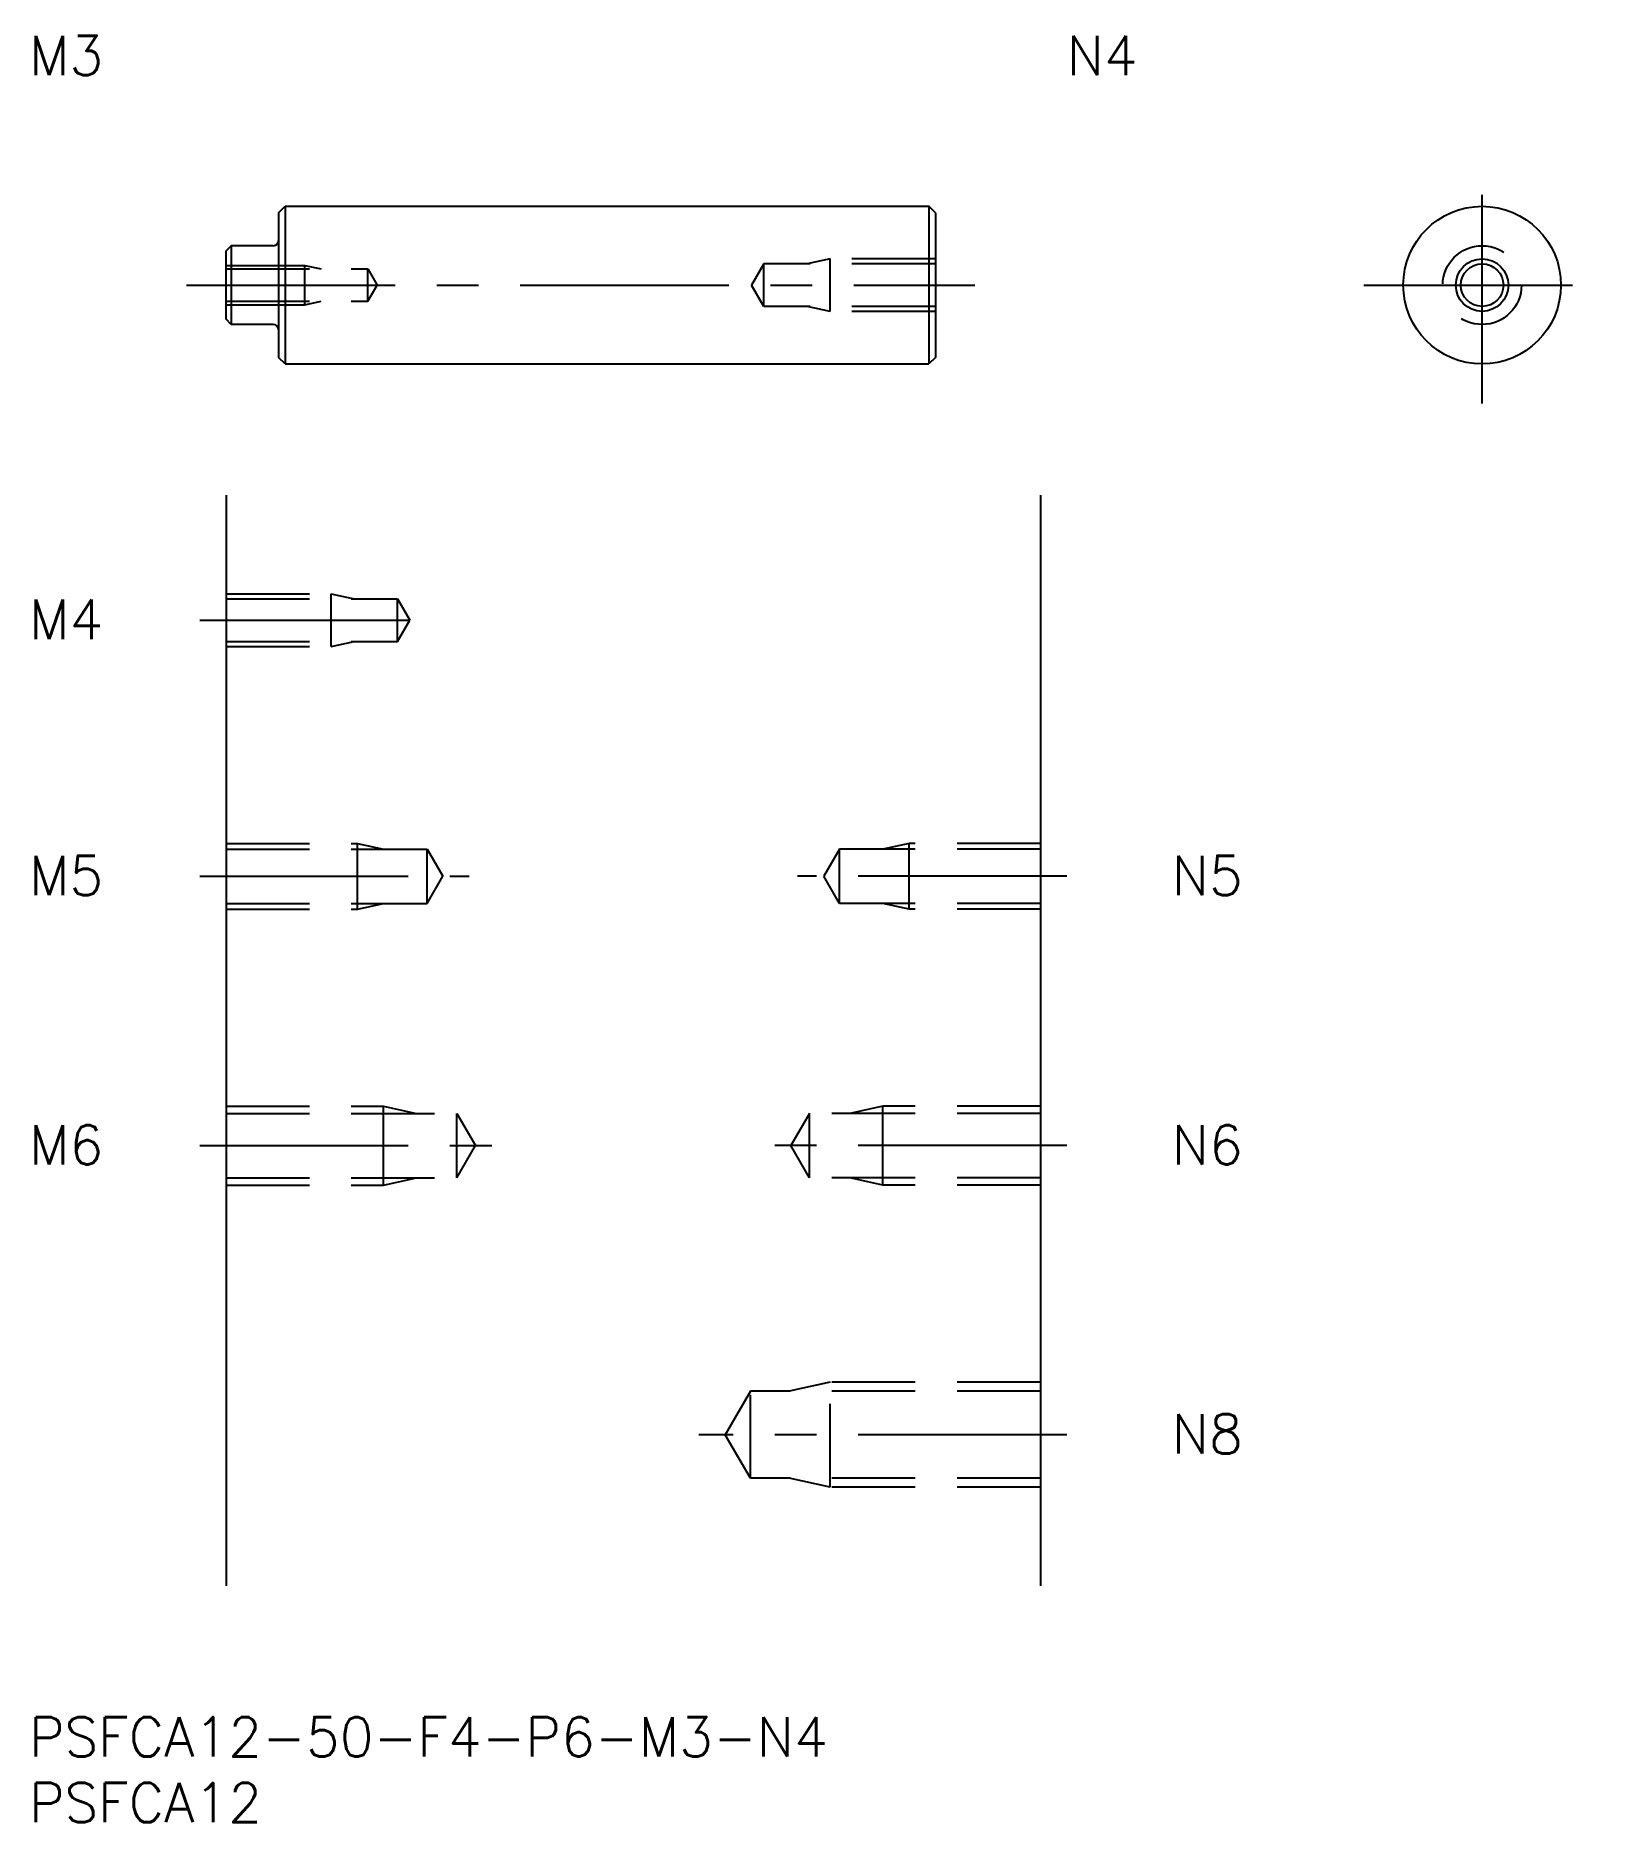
# Model space of a CAD drawing. Extents: x 1 to 120, y -8 to 128.
import ezdxf

# ---------------------------------------------------------------- set-up
doc = ezdxf.new("R2010")
doc.units = 0
doc.header["$LTSCALE"] = 0.5
doc.linetypes.add('CENTER', pattern=[50.8, 31.75, -6.35, 6.35, -6.35])
doc.linetypes.add('DASHED', pattern=[19.05, 12.7, -6.35])
for name, color, linetype in [('MSM_CENTER', 1, 'CENTER'), ('MSM_CONTINUOUS', 7, 'CONTINUOUS'), ('MSM_DASHED', 4, 'DASHED'), ('MSM_NARROW', 5, 'CONTINUOUS'), ('MSM_PART_NUMBER', 7, 'CONTINUOUS')]:
    doc.layers.add(name, color=color, linetype=linetype)
doc.styles.get("Standard").update_dxf_attribs({"font": 'txt.shx', "height": 3, "bigfont": 'bigfont.shx'})

# ---------------------------------------------------------------- blocks, each defined once
blk = doc.blocks.new('*U4')
at = {"layer": 'MSM_PART_NUMBER'}
blk.add_text('PSFCA12-50-F4-P6-M3-N4', height=3, dxfattribs=at).set_placement((0, -3))
blk = doc.blocks.new('*U5')
at = {"layer": 'MSM_PART_NUMBER'}
blk.add_text('PSFCA12', height=3, dxfattribs=at).set_placement((0, -8))
blk = doc.blocks.new('*U6')
at = {"layer": 'MSM_PART_NUMBER'}
blk.add_text('M6', height=3, dxfattribs=at).set_placement((0, 42.06))
blk = doc.blocks.new('*U7')
at = {"layer": 'MSM_PART_NUMBER'}
blk.add_text('M5', height=3, dxfattribs=at).set_placement((0, 62.56))
blk = doc.blocks.new('*U8')
at = {"layer": 'MSM_PART_NUMBER'}
blk.add_text('M4', height=3, dxfattribs=at).set_placement((0, 82.06))
blk = doc.blocks.new('*U9')
at = {"layer": 'MSM_PART_NUMBER'}
blk.add_text('M3', height=3, dxfattribs=at).set_placement((0, 124.98))
blk = doc.blocks.new('*U10')
at = {"layer": 'MSM_PART_NUMBER'}
blk.add_text('N8', height=3, dxfattribs=at).set_placement((87, 20.06))
blk = doc.blocks.new('*U11')
at = {"layer": 'MSM_PART_NUMBER'}
blk.add_text('N6', height=3, dxfattribs=at).set_placement((87, 42.06))
blk = doc.blocks.new('*U12')
at = {"layer": 'MSM_PART_NUMBER'}
blk.add_text('N5', height=3, dxfattribs=at).set_placement((87, 62.56))
blk = doc.blocks.new('*U13')
at = {"layer": 'MSM_PART_NUMBER'}
blk.add_text('N4', height=3, dxfattribs=at).set_placement((79, 124.98))

msp = doc.modelspace()

# ---------------------------------------------------------------- linework, layer by layer
at = {"layer": 'MSM_CENTER'}
for p, q in [((110.62, 100), (110.62, 118)), ((12, 109), (72, 109)), ((101.62, 109), (119.62, 109)), ((13, 83.5), (31, 83.5)), ((13, 64), (33.5, 64)), ((79, 64), (58.5, 64)), ((13, 43.5), (36, 43.5)), ((79, 43.5), (56, 43.5)), ((79, 21.5), (51, 21.5))]:
    msp.add_line(p, q, dxfattribs=at)
at = {"layer": 'MSM_CONTINUOUS'}
for p, q in [((19, 114.5), (19.5, 115)), ((19, 114.5), (19, 103.5)), ((19.5, 115), (19.5, 103)), ((19.5, 115), (68.5, 115)), ((68.5, 115), (68.5, 103)), ((69, 114.5), (68.5, 115)), ((69, 114.5), (69, 103.5)), ((15.4, 112), (15, 111.6)), ((15, 106.4), (15, 111.6)), ((18.6, 112), (15.4, 112)), ((15.4, 112), (15.4, 106)), ((15.4, 106), (15, 106.4)), ((18.6, 106), (15.4, 106)), ((19.5, 103), (19, 103.5)), ((69, 103.5), (68.5, 103)), ((19.5, 103), (68.5, 103)), ((15, 93), (15, 10)), ((77, 93), (77, 10))]:
    msp.add_line(p, q, dxfattribs=at)
for radius in [6, 1.62]:
    msp.add_circle((110.62, 109), radius, dxfattribs=at)
for centre, start, end in [((18.6, 112.4), 270, 0), ((18.6, 105.6), 0, 90)]:
    msp.add_arc(centre, 0.4, start, end, dxfattribs=at)
at = {"layer": 'MSM_DASHED'}
for p, q in [((15, 110.5), (21, 110.5)), ((15, 110.23), (25.79, 110.23)), ((21, 110.5), (22.25, 110.23)), ((21, 107.5), (21, 110.5)), ((25.79, 107.77), (25.79, 110.23)), ((25.79, 110.23), (26.5, 109)), ((55.94, 110.62), (55, 109)), ((69, 110.62), (55.94, 110.62)), ((55.94, 107.38), (55.94, 110.62)), ((61, 111), (59.25, 110.62)), ((69, 111), (61, 111)), ((61, 107), (61, 111)), ((25.79, 107.77), (26.5, 109)), ((55.94, 107.38), (55, 109)), ((15, 107.77), (25.79, 107.77)), ((15, 107.5), (21, 107.5)), ((21, 107.5), (22.25, 107.77)), ((69, 107.38), (55.94, 107.38)), ((61, 107), (59.25, 107.38)), ((69, 107), (61, 107)), ((15, 85.5), (23, 85.5)), ((15, 85.12), (28.06, 85.12)), ((23, 81.5), (23, 85.5)), ((23, 85.5), (24.75, 85.12)), ((28.06, 81.88), (28.06, 85.12)), ((28.06, 85.12), (29, 83.5)), ((28.06, 81.88), (29, 83.5)), ((15, 81.88), (28.06, 81.88)), ((23, 81.5), (24.75, 81.88)), ((15, 81.5), (23, 81.5)), ((15, 66.5), (25, 66.5)), ((15, 66.07), (30.31, 66.07)), ((25, 61.5), (25, 66.5)), ((25, 66.5), (27, 66.07)), ((30.31, 61.93), (30.31, 66.07)), ((30.31, 66.07), (31.5, 64)), ((61.69, 66.07), (60.5, 64)), ((77, 66.07), (61.69, 66.07)), ((61.69, 61.93), (61.69, 66.07)), ((67, 66.5), (65, 66.07)), ((77, 66.5), (67, 66.5)), ((67, 61.5), (67, 66.5)), ((30.31, 61.93), (31.5, 64)), ((61.69, 61.93), (60.5, 64)), ((15, 61.93), (30.31, 61.93)), ((15, 61.5), (25, 61.5)), ((25, 61.5), (27, 61.93)), ((77, 61.93), (61.69, 61.93)), ((67, 61.5), (65, 61.93)), ((77, 61.5), (67, 61.5)), ((15, 46.5), (27, 46.5)), ((27, 40.5), (27, 46.5)), ((27, 46.5), (29.5, 45.96)), ((65, 46.5), (62.5, 45.96)), ((77, 46.5), (65, 46.5)), ((65, 40.5), (65, 46.5)), ((15, 45.96), (32.58, 45.96)), ((32.58, 41.04), (32.58, 45.96)), ((32.58, 45.96), (34, 43.5)), ((59.42, 45.96), (58, 43.5)), ((77, 45.96), (59.42, 45.96)), ((59.42, 41.04), (59.42, 45.96)), ((32.58, 41.04), (34, 43.5)), ((59.42, 41.04), (58, 43.5)), ((15, 41.04), (32.58, 41.04)), ((27, 40.5), (29.5, 41.04)), ((77, 41.04), (59.42, 41.04)), ((65, 40.5), (62.5, 41.04)), ((15, 40.5), (27, 40.5)), ((77, 40.5), (65, 40.5)), ((54.92, 24.82), (53, 21.5)), ((54.92, 18.18), (54.92, 24.82)), ((77, 24.82), (54.92, 24.82)), ((61, 25.5), (57.87, 24.82)), ((61, 17.5), (61, 25.5)), ((77, 25.5), (61, 25.5)), ((54.92, 18.18), (53, 21.5)), ((77, 18.18), (54.92, 18.18)), ((61, 17.5), (57.87, 18.18)), ((77, 17.5), (61, 17.5))]:
    msp.add_line(p, q, dxfattribs=at)
msp.add_circle((110.62, 109), 3, dxfattribs=at)
at = {"layer": 'MSM_NARROW'}
msp.add_circle((110.62, 109), 2, dxfattribs=at)

# ---------------------------------------------------------------- block references
at = {"layer": 'MSM_CONTINUOUS'}
for name in ['*U9', '*U13', '*U8', '*U7', '*U12', '*U6', '*U11', '*U10', '*U4', '*U5']:
    msp.add_blockref(name, (0, 0), dxfattribs=at)

doc.saveas('drawing.dxf')
